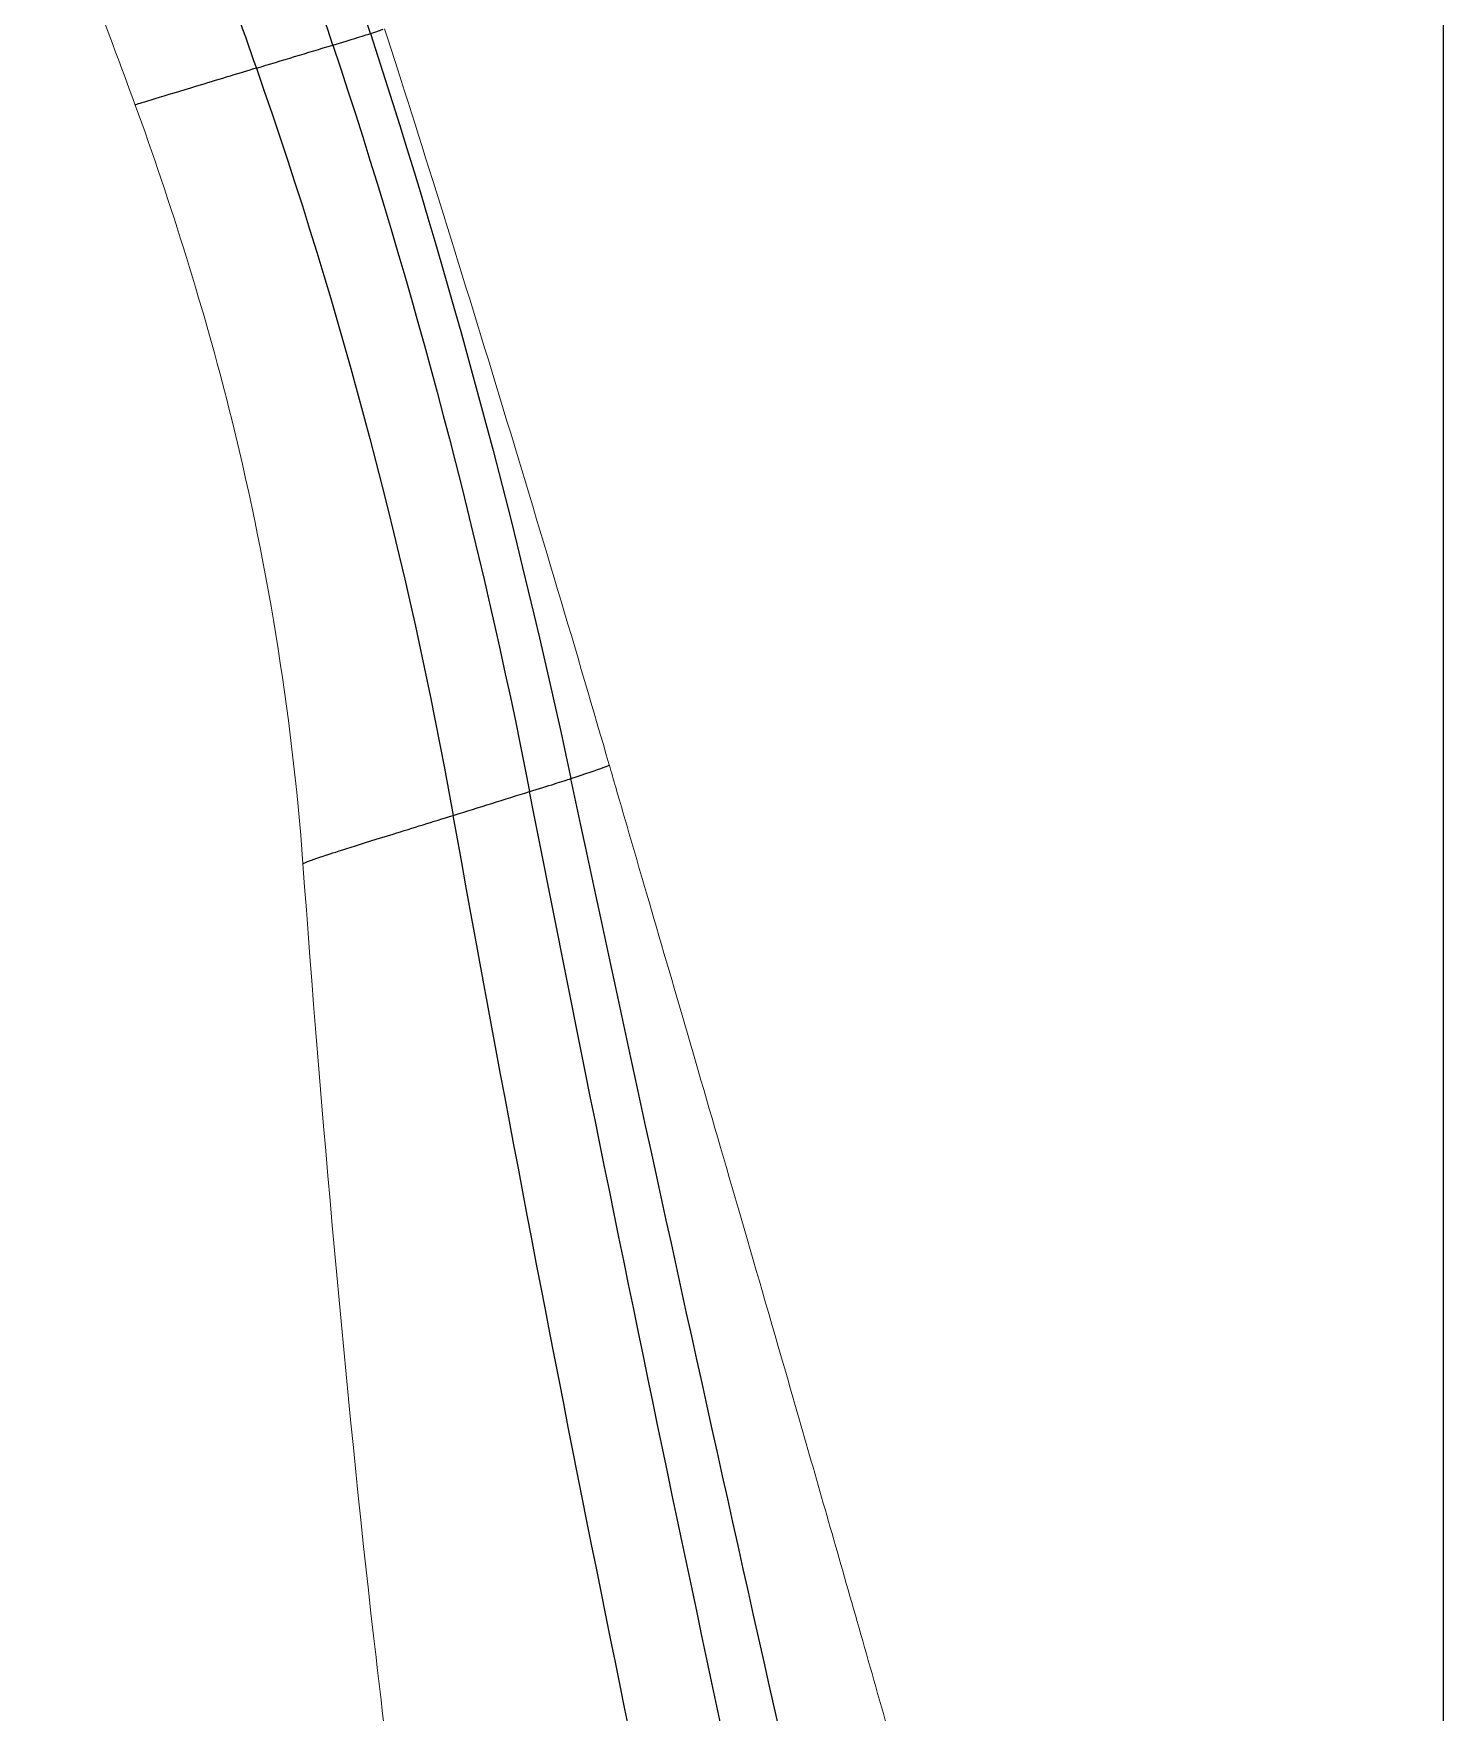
# Model space of a CAD drawing. Extents: x 9631 to 10472, y -18721 to -18126.
# Drawn here: x 10286.5 to 10355.5, y -18354.3 to -18272.3 of the extents above; entities that cross this region are included whole.
import ezdxf

# ---------------------------------------------------------------- set-up
doc = ezdxf.new("R2010")
doc.units = 0
doc.header["$MEASUREMENT"] = 0
doc.layers.get('0').update_dxf_attribs({"linetype": 'CONTINUOUS', "lineweight": 13})
doc.layers.add('벽', color=2, linetype='CONTINUOUS')

msp = doc.modelspace()

# ---------------------------------------------------------------- linework, layer by layer
at = {"lineweight": -3}
for points in [[(10303.013, -18272.319), (10301.48, -18267.632), (10299.939, -18262.948), (10298.387, -18258.267)], [(10301.175, -18272.878), (10299.752, -18268.613), (10298.327, -18264.355), (10296.889, -18260.095)], [(10293.127, -18261.803), (10294.57, -18265.869), (10296.006, -18269.937), (10297.436, -18274.008)], [(10301.175, -18272.878), (10301.615, -18272.745), (10302.488, -18272.481), (10302.94, -18272.342), (10303.013, -18272.319)], [(10303.013, -18272.319), (10303.319, -18272.219), (10303.533, -18272.146), (10303.632, -18272.109)], [(10303.013, -18272.319), (10306.921, -18284.273), (10310.201, -18296.465), (10312.812, -18308.711)], [(10297.436, -18274.008), (10298.684, -18273.631), (10299.934, -18273.253), (10301.175, -18272.878)], [(10301.175, -18272.878), (10305.159, -18284.82), (10308.383, -18297.053), (10310.794, -18309.346)], [(10297.436, -18274.008), (10296.456, -18274.304), (10295.477, -18274.6), (10294.503, -18274.894)], [(10297.436, -18274.008), (10301.614, -18285.909), (10304.843, -18298.172), (10307.059, -18310.508)], [(10294.503, -18274.894), (10293.759, -18275.119), (10292.257, -18275.573), (10291.617, -18275.771), (10291.591, -18275.782)], [(10291.591, -18275.782), (10291.544, -18275.802), (10291.518, -18275.816), (10291.52, -18275.821)], [(10310.794, -18309.346), (10311.228, -18309.211), (10312.084, -18308.945), (10312.641, -18308.767), (10312.812, -18308.711)], [(10328.988, -18381.376), (10323.369, -18357.157), (10317.975, -18332.919), (10312.812, -18308.711)], [(10307.059, -18310.508), (10308.315, -18310.117), (10309.571, -18309.726), (10310.794, -18309.346)], [(10326.227, -18382.65), (10320.735, -18358.237), (10315.588, -18333.783), (10310.794, -18309.346)], [(10304.12, -18311.421), (10305.088, -18311.12), (10306.073, -18310.814), (10307.059, -18310.508)], [(10321.826, -18383.998), (10316.388, -18359.549), (10311.463, -18335.028), (10307.059, -18310.508)], [(10300.852, -18312.452), (10301.061, -18312.381), (10301.906, -18312.11), (10303.38, -18311.652), (10304.12, -18311.421)]]:
    msp.add_open_spline(points, degree=3, dxfattribs=at)
for points in [[(10291.52, -18275.821), (10290.262, -18272.428), (10287.913, -18266.089), (10286.547, -18262.403)], [(10303.696, -18272.079), (10307.096, -18282.538), (10311.639, -18297.559), (10314.686, -18308.047)], [(10314.686, -18308.047), (10314.791, -18308.408), (10314.896, -18308.771), (10315.002, -18309.137)]]:
    msp.add_open_spline(points, degree=3)
for points, knots in [([(10299.714, -18312.88), (10299.17, -18305.395), (10297.928, -18297.914), (10296.097, -18290.614), (10294.978, -18286.155), (10293.2, -18280.392), (10291.52, -18275.821)], [0.38639, 0.38639, 0.38639, 0.38639, 23.177889, 23.177889, 23.177889, 38.717801, 38.717801, 38.717801, 38.717801]), ([(10331.811, -18367.633), (10330.712, -18363.7), (10328.599, -18356.191), (10325.705, -18346.034), (10323.065, -18336.857), (10320.661, -18328.563), (10318.473, -18321.049), (10316.603, -18314.639), (10315.487, -18310.806), (10315.005, -18309.148)], [-62.061802, -62.061802, -62.061802, -62.061802, -53.19583, -44.329859, -35.463887, -26.597915, -17.731943, -8.865972, -1.618824, -1.618824, -1.618824, -1.618824]), ([(10305.277, -18367.331), (10304.507, -18361.743), (10303.802, -18356.15), (10301.814, -18338.805), (10300.576, -18324.711), (10299.714, -18312.88)], [22.397615, 22.397615, 22.397615, 22.397615, 39.779718, 39.779718, 76.627348, 76.627348, 76.627348, 76.627348])]:
    msp.add_open_spline(points, degree=3, knots=knots)
for points, knots in [([(10312.812, -18308.711), (10313.531, -18308.473), (10314.446, -18308.163), (10314.697, -18308.055), (10314.685, -18308.046)], [-10.142263, -10.142263, -10.142263, -10.142263, -4.00521, 0, 0, 0, 0]), ([(10300.852, -18312.452), (10300.382, -18312.614), (10299.828, -18312.811), (10299.702, -18312.877), (10299.716, -18312.882)], [-8.736726, -8.736726, -8.736726, -8.736726, -3.187979, 0, 0, 0, 0])]:
    msp.add_open_spline(points, degree=3, knots=knots, dxfattribs=at)
at = {"layer": '벽'}
msp.add_line((10355.457, -18638.123), (10355.457, -18175.392), dxfattribs=at)

doc.saveas('drawing.dxf')
